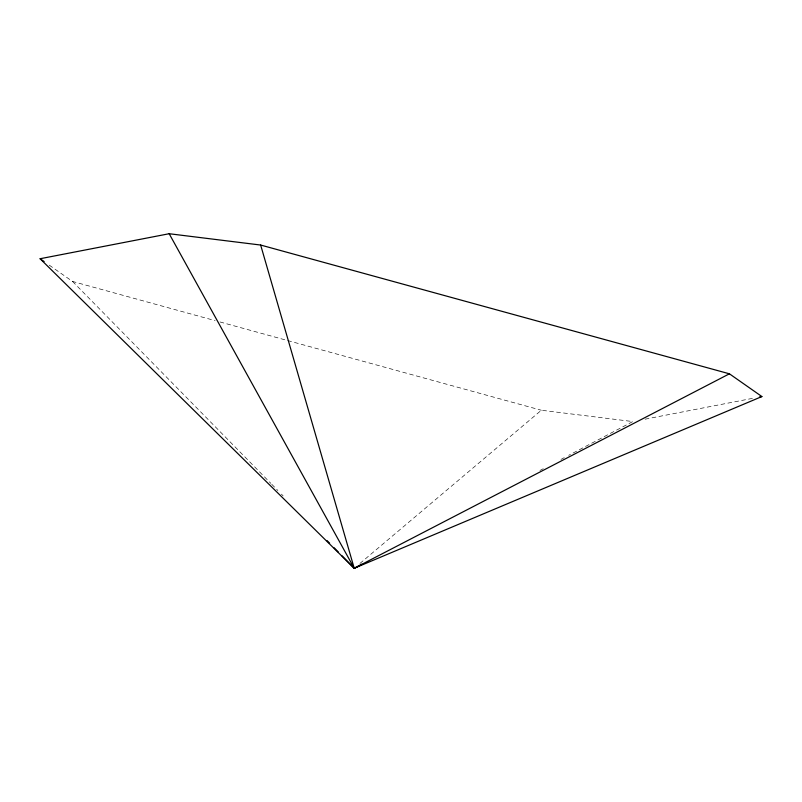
<?xml version="1.0" encoding="UTF-8"?>
<svg xmlns="http://www.w3.org/2000/svg" width="802" height="802" viewBox="0 0 802 802"><rect width="100%" height="100%" fill="white"/><g stroke="black" fill="none" stroke-linecap="round" stroke-linejoin="round"><path stroke-width="0.6" stroke-dasharray="4.01 3.01" d="M359.958 563.435L541.35 410.243L632.828 421.561L568.708 455.325M539.957 470.463L543.275 468.719M560.969 459.406L564.277 457.651M645.119 419.175L753.299 398.213M49.233 265.131L72.581 281.472L215.147 320.64M219.979 321.963L286.424 340.218M287.637 340.549L541.35 410.243M72.581 281.472L270.875 483.395M271.748 484.288L277.893 490.543M281.402 494.122L283.156 495.907"/><path stroke-width="1.2" d="M341.943 555.766L354.223 568.277L761.9 396.549L729.419 373.812L260.65 245.041L169.172 233.723L40.1 258.735L354.223 568.277L361.963 564.197M169.172 233.723L354.223 568.277L729.419 373.812M759.444 397.03L761.9 396.549M40.1 258.735L44.16 261.572M327.026 540.578L329.662 543.255M334.043 547.726L338.434 552.197M260.65 245.041L354.223 568.277"/></g></svg>
